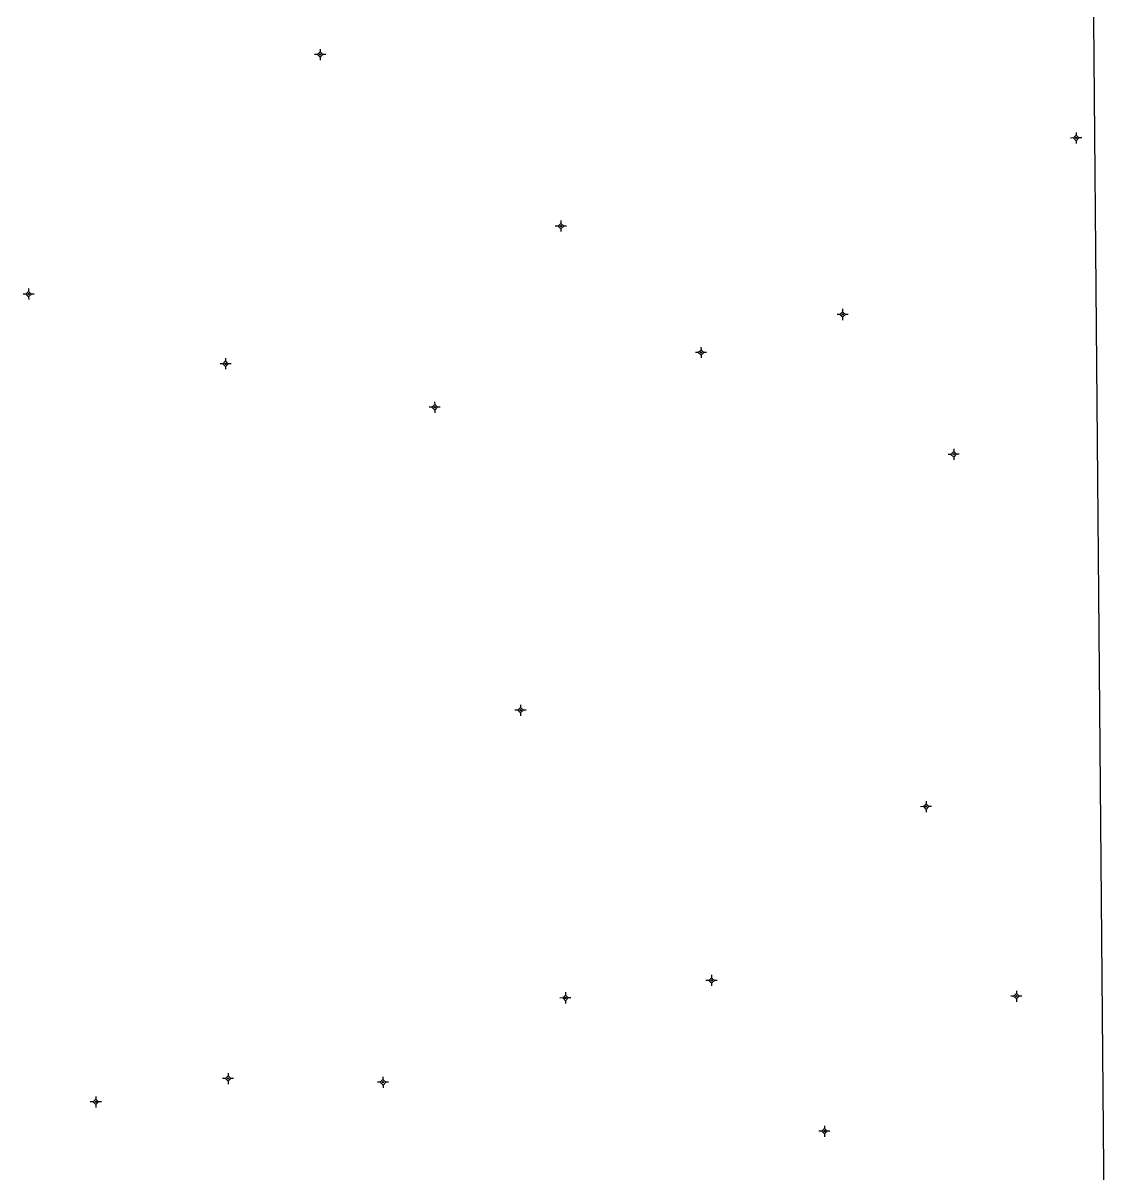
# Model space of a CAD drawing. Extents: x 549569 to 550073, y 1837982 to 1838486.
# Drawn here: x 549949.2 to 550073, y 1838231.6 to 1838361.2 of the extents above; entities that cross this region are included whole.
import ezdxf

# ---------------------------------------------------------------- set-up
doc = ezdxf.new("R2010")
doc.units = 0
doc.layers.add('Level 11', color=7, linetype='Continuous')
doc.layers.add('Level 63', color=7, linetype='Continuous')

msp = doc.modelspace()

# ---------------------------------------------------------------- linework, layer by layer
at = {"layer": 'Level 11'}
for p, q in [((549982.32, 1838357.65), (549982, 1838357.65)), ((549982.32, 1838357.65), (549982, 1838357.65)), ((549982.32, 1838357.65), (549982, 1838357.65)), ((549982.32, 1838357.65), (549982, 1838357.65)), ((549982.32, 1838357.65), (549982, 1838357.65)), ((549982.62, 1838357.96), (549982.32, 1838357.65)), ((549982.62, 1838357.96), (549982.32, 1838357.65)), ((549982.62, 1838357.96), (549982.32, 1838357.65)), ((549982.62, 1838357.96), (549982.32, 1838357.65)), ((549982.62, 1838357.96), (549982.32, 1838357.65)), ((549982.32, 1838357.65), (549982.63, 1838357.34)), ((549982.32, 1838357.65), (549982.63, 1838357.34)), ((549982.32, 1838357.65), (549982.63, 1838357.34)), ((549982.32, 1838357.65), (549982.63, 1838357.34)), ((549982.32, 1838357.65), (549982.63, 1838357.34)), ((549982.62, 1838358.27), (549982.62, 1838357.96)), ((549982.62, 1838358.27), (549982.62, 1838357.96)), ((549982.62, 1838358.27), (549982.62, 1838357.96)), ((549982.62, 1838358.27), (549982.62, 1838357.96)), ((549982.62, 1838358.27), (549982.62, 1838357.96)), ((549982.94, 1838357.65), (549982.62, 1838357.96)), ((549982.94, 1838357.65), (549982.62, 1838357.96)), ((549982.94, 1838357.65), (549982.62, 1838357.96)), ((549982.94, 1838357.65), (549982.62, 1838357.96)), ((549982.94, 1838357.65), (549982.62, 1838357.96)), ((549982.63, 1838357.34), (549982.94, 1838357.65)), ((549982.63, 1838357.34), (549982.94, 1838357.65)), ((549982.63, 1838357.34), (549982.94, 1838357.65)), ((549982.63, 1838357.34), (549982.94, 1838357.65)), ((549982.63, 1838357.34), (549982.94, 1838357.65)), ((549983.26, 1838357.66), (549982.94, 1838357.65)), ((549983.26, 1838357.66), (549982.94, 1838357.65)), ((549983.26, 1838357.66), (549982.94, 1838357.65)), ((549983.26, 1838357.66), (549982.94, 1838357.65)), ((549983.26, 1838357.66), (549982.94, 1838357.65)), ((549982.63, 1838357.34), (549982.63, 1838357.03)), ((549982.63, 1838357.34), (549982.63, 1838357.03)), ((549982.63, 1838357.34), (549982.63, 1838357.03)), ((549982.63, 1838357.34), (549982.63, 1838357.03)), ((549982.63, 1838357.34), (549982.63, 1838357.03)), ((550067.72, 1838348.57), (550067.42, 1838348.26)), ((550067.72, 1838348.57), (550067.42, 1838348.26)), ((550067.72, 1838348.57), (550067.42, 1838348.26)), ((550067.72, 1838348.57), (550067.42, 1838348.26)), ((550067.72, 1838348.57), (550067.42, 1838348.26)), ((550067.72, 1838348.88), (550067.72, 1838348.57)), ((550067.72, 1838348.88), (550067.72, 1838348.57)), ((550067.72, 1838348.88), (550067.72, 1838348.57)), ((550067.72, 1838348.88), (550067.72, 1838348.57)), ((550067.72, 1838348.88), (550067.72, 1838348.57)), ((550068.04, 1838348.26), (550067.72, 1838348.57)), ((550068.04, 1838348.26), (550067.72, 1838348.57)), ((550068.04, 1838348.26), (550067.72, 1838348.57)), ((550068.04, 1838348.26), (550067.72, 1838348.57)), ((550068.04, 1838348.26), (550067.72, 1838348.57)), ((550067.42, 1838348.26), (550067.1, 1838348.25)), ((550067.42, 1838348.26), (550067.1, 1838348.25)), ((550067.42, 1838348.26), (550067.1, 1838348.25)), ((550067.42, 1838348.26), (550067.1, 1838348.25)), ((550067.42, 1838348.26), (550067.1, 1838348.25)), ((550067.42, 1838348.26), (550067.73, 1838347.95)), ((550067.42, 1838348.26), (550067.73, 1838347.95)), ((550067.42, 1838348.26), (550067.73, 1838347.95)), ((550067.42, 1838348.26), (550067.73, 1838347.95)), ((550067.42, 1838348.26), (550067.73, 1838347.95)), ((550067.73, 1838347.95), (550068.04, 1838348.26)), ((550067.73, 1838347.95), (550068.04, 1838348.26)), ((550067.73, 1838347.95), (550068.04, 1838348.26)), ((550067.73, 1838347.95), (550068.04, 1838348.26)), ((550067.73, 1838347.95), (550068.04, 1838348.26)), ((550067.73, 1838347.95), (550067.73, 1838347.64)), ((550067.73, 1838347.95), (550067.73, 1838347.64)), ((550067.73, 1838347.95), (550067.73, 1838347.64)), ((550067.73, 1838347.95), (550067.73, 1838347.64)), ((550067.73, 1838347.95), (550067.73, 1838347.64)), ((550068.36, 1838348.26), (550068.04, 1838348.26)), ((550068.36, 1838348.26), (550068.04, 1838348.26)), ((550068.36, 1838348.26), (550068.04, 1838348.26)), ((550068.36, 1838348.26), (550068.04, 1838348.26)), ((550068.36, 1838348.26), (550068.04, 1838348.26)), ((550009.42, 1838338.33), (550009.1, 1838338.33)), ((550009.42, 1838338.33), (550009.1, 1838338.33)), ((550009.42, 1838338.33), (550009.1, 1838338.33)), ((550009.42, 1838338.33), (550009.1, 1838338.33)), ((550009.42, 1838338.33), (550009.1, 1838338.33)), ((550009.73, 1838338.64), (550009.42, 1838338.33)), ((550009.73, 1838338.64), (550009.42, 1838338.33)), ((550009.73, 1838338.64), (550009.42, 1838338.33)), ((550009.73, 1838338.64), (550009.42, 1838338.33)), ((550009.73, 1838338.64), (550009.42, 1838338.33)), ((550009.42, 1838338.33), (550009.73, 1838338.02)), ((550009.42, 1838338.33), (550009.73, 1838338.02)), ((550009.42, 1838338.33), (550009.73, 1838338.02)), ((550009.42, 1838338.33), (550009.73, 1838338.02)), ((550009.42, 1838338.33), (550009.73, 1838338.02)), ((550009.72, 1838338.95), (550009.73, 1838338.64)), ((550009.72, 1838338.95), (550009.73, 1838338.64)), ((550009.72, 1838338.95), (550009.73, 1838338.64)), ((550009.72, 1838338.95), (550009.73, 1838338.64)), ((550009.72, 1838338.95), (550009.73, 1838338.64)), ((550010.04, 1838338.34), (550009.73, 1838338.64)), ((550010.04, 1838338.34), (550009.73, 1838338.64)), ((550010.04, 1838338.34), (550009.73, 1838338.64)), ((550010.04, 1838338.34), (550009.73, 1838338.64)), ((550010.04, 1838338.34), (550009.73, 1838338.64)), ((550009.73, 1838338.02), (550010.04, 1838338.34)), ((550009.73, 1838338.02), (550010.04, 1838338.34)), ((550009.73, 1838338.02), (550010.04, 1838338.34)), ((550009.73, 1838338.02), (550010.04, 1838338.34)), ((550009.73, 1838338.02), (550010.04, 1838338.34)), ((550010.36, 1838338.34), (550010.04, 1838338.34)), ((550010.36, 1838338.34), (550010.04, 1838338.34)), ((550010.36, 1838338.34), (550010.04, 1838338.34)), ((550010.36, 1838338.34), (550010.04, 1838338.34)), ((550010.36, 1838338.34), (550010.04, 1838338.34)), ((550009.73, 1838338.02), (550009.73, 1838337.71)), ((550009.73, 1838338.02), (550009.73, 1838337.71)), ((550009.73, 1838338.02), (550009.73, 1838337.71)), ((550009.73, 1838338.02), (550009.73, 1838337.71)), ((550009.73, 1838338.02), (550009.73, 1838337.71)), ((549949.5, 1838330.67), (549949.18, 1838330.67)), ((549949.5, 1838330.67), (549949.18, 1838330.67)), ((549949.5, 1838330.67), (549949.18, 1838330.67)), ((549949.5, 1838330.67), (549949.18, 1838330.67)), ((549949.5, 1838330.67), (549949.18, 1838330.67)), ((549949.81, 1838330.98), (549949.5, 1838330.67)), ((549949.81, 1838330.98), (549949.5, 1838330.67)), ((549949.81, 1838330.98), (549949.5, 1838330.67)), ((549949.81, 1838330.98), (549949.5, 1838330.67)), ((549949.81, 1838330.98), (549949.5, 1838330.67)), ((549949.5, 1838330.67), (549949.81, 1838330.36)), ((549949.5, 1838330.67), (549949.81, 1838330.36)), ((549949.5, 1838330.67), (549949.81, 1838330.36)), ((549949.5, 1838330.67), (549949.81, 1838330.36)), ((549949.5, 1838330.67), (549949.81, 1838330.36)), ((549949.8, 1838331.29), (549949.81, 1838330.98)), ((549949.8, 1838331.29), (549949.81, 1838330.98)), ((549949.8, 1838331.29), (549949.81, 1838330.98)), ((549949.8, 1838331.29), (549949.81, 1838330.98)), ((549949.8, 1838331.29), (549949.81, 1838330.98)), ((549950.12, 1838330.67), (549949.81, 1838330.98)), ((549950.12, 1838330.67), (549949.81, 1838330.98)), ((549950.12, 1838330.67), (549949.81, 1838330.98)), ((549950.12, 1838330.67), (549949.81, 1838330.98)), ((549950.12, 1838330.67), (549949.81, 1838330.98)), ((549949.81, 1838330.36), (549950.12, 1838330.67)), ((549949.81, 1838330.36), (549950.12, 1838330.67)), ((549949.81, 1838330.36), (549950.12, 1838330.67)), ((549949.81, 1838330.36), (549950.12, 1838330.67)), ((549949.81, 1838330.36), (549950.12, 1838330.67)), ((549950.44, 1838330.68), (549950.12, 1838330.67)), ((549950.44, 1838330.68), (549950.12, 1838330.67)), ((549950.44, 1838330.68), (549950.12, 1838330.67)), ((549950.44, 1838330.68), (549950.12, 1838330.67)), ((549950.44, 1838330.68), (549950.12, 1838330.67)), ((549949.81, 1838330.36), (549949.82, 1838330.05)), ((549949.81, 1838330.36), (549949.82, 1838330.05)), ((549949.81, 1838330.36), (549949.82, 1838330.05)), ((549949.81, 1838330.36), (549949.82, 1838330.05)), ((549949.81, 1838330.36), (549949.82, 1838330.05)), ((550041.13, 1838328.38), (550040.82, 1838328.38)), ((550041.13, 1838328.38), (550040.82, 1838328.38)), ((550041.13, 1838328.38), (550040.82, 1838328.38)), ((550041.13, 1838328.38), (550040.82, 1838328.38)), ((550041.13, 1838328.38), (550040.82, 1838328.38)), ((550041.43, 1838328.69), (550041.13, 1838328.38)), ((550041.43, 1838328.69), (550041.13, 1838328.38)), ((550041.43, 1838328.69), (550041.13, 1838328.38)), ((550041.43, 1838328.69), (550041.13, 1838328.38)), ((550041.43, 1838328.69), (550041.13, 1838328.38)), ((550041.13, 1838328.38), (550041.44, 1838328.07)), ((550041.13, 1838328.38), (550041.44, 1838328.07)), ((550041.13, 1838328.38), (550041.44, 1838328.07)), ((550041.13, 1838328.38), (550041.44, 1838328.07)), ((550041.13, 1838328.38), (550041.44, 1838328.07)), ((550041.43, 1838329.01), (550041.43, 1838328.69)), ((550041.43, 1838329.01), (550041.43, 1838328.69)), ((550041.43, 1838329.01), (550041.43, 1838328.69)), ((550041.43, 1838329.01), (550041.43, 1838328.69)), ((550041.43, 1838329.01), (550041.43, 1838328.69)), ((550041.75, 1838328.39), (550041.43, 1838328.69)), ((550041.75, 1838328.39), (550041.43, 1838328.69)), ((550041.75, 1838328.39), (550041.43, 1838328.69)), ((550041.75, 1838328.39), (550041.43, 1838328.69)), ((550041.75, 1838328.39), (550041.43, 1838328.69)), ((550041.44, 1838328.07), (550041.75, 1838328.39)), ((550041.44, 1838328.07), (550041.75, 1838328.39)), ((550041.44, 1838328.07), (550041.75, 1838328.39)), ((550041.44, 1838328.07), (550041.75, 1838328.39)), ((550041.44, 1838328.07), (550041.75, 1838328.39)), ((550041.44, 1838328.07), (550041.44, 1838327.75)), ((550041.44, 1838328.07), (550041.44, 1838327.75)), ((550041.44, 1838328.07), (550041.44, 1838327.75)), ((550041.44, 1838328.07), (550041.44, 1838327.75)), ((550041.44, 1838328.07), (550041.44, 1838327.75)), ((550042.06, 1838328.39), (550041.75, 1838328.39)), ((550042.06, 1838328.39), (550041.75, 1838328.39)), ((550042.06, 1838328.39), (550041.75, 1838328.39)), ((550042.06, 1838328.39), (550041.75, 1838328.39)), ((550042.06, 1838328.39), (550041.75, 1838328.39)), ((550025.19, 1838324.09), (550024.88, 1838324.09)), ((550025.19, 1838324.09), (550024.88, 1838324.09)), ((550025.19, 1838324.09), (550024.88, 1838324.09)), ((550025.19, 1838324.09), (550024.88, 1838324.09)), ((550025.19, 1838324.09), (550024.88, 1838324.09)), ((550025.5, 1838324.4), (550025.19, 1838324.09)), ((550025.5, 1838324.4), (550025.19, 1838324.09)), ((550025.5, 1838324.4), (550025.19, 1838324.09)), ((550025.5, 1838324.4), (550025.19, 1838324.09)), ((550025.5, 1838324.4), (550025.19, 1838324.09)), ((550025.19, 1838324.09), (550025.5, 1838323.78)), ((550025.19, 1838324.09), (550025.5, 1838323.78)), ((550025.19, 1838324.09), (550025.5, 1838323.78)), ((550025.19, 1838324.09), (550025.5, 1838323.78)), ((550025.19, 1838324.09), (550025.5, 1838323.78)), ((550025.49, 1838324.71), (550025.5, 1838324.4)), ((550025.49, 1838324.71), (550025.5, 1838324.4)), ((550025.49, 1838324.71), (550025.5, 1838324.4)), ((550025.49, 1838324.71), (550025.5, 1838324.4)), ((550025.49, 1838324.71), (550025.5, 1838324.4)), ((550025.81, 1838324.1), (550025.5, 1838324.4)), ((550025.81, 1838324.1), (550025.5, 1838324.4)), ((550025.81, 1838324.1), (550025.5, 1838324.4)), ((550025.81, 1838324.1), (550025.5, 1838324.4)), ((550025.81, 1838324.1), (550025.5, 1838324.4)), ((550025.5, 1838323.78), (550025.81, 1838324.1)), ((550025.5, 1838323.78), (550025.81, 1838324.1)), ((550025.5, 1838323.78), (550025.81, 1838324.1)), ((550025.5, 1838323.78), (550025.81, 1838324.1)), ((550025.5, 1838323.78), (550025.81, 1838324.1)), ((550026.12, 1838324.1), (550025.81, 1838324.1)), ((550026.12, 1838324.1), (550025.81, 1838324.1)), ((550026.12, 1838324.1), (550025.81, 1838324.1)), ((550026.12, 1838324.1), (550025.81, 1838324.1)), ((550026.12, 1838324.1), (550025.81, 1838324.1)), ((549971.67, 1838322.82), (549971.36, 1838322.82)), ((549971.67, 1838322.82), (549971.36, 1838322.82)), ((549971.67, 1838322.82), (549971.36, 1838322.82)), ((549971.67, 1838322.82), (549971.36, 1838322.82)), ((549971.67, 1838322.82), (549971.36, 1838322.82)), ((549971.98, 1838323.14), (549971.67, 1838322.82)), ((549971.98, 1838323.14), (549971.67, 1838322.82)), ((549971.98, 1838323.14), (549971.67, 1838322.82)), ((549971.98, 1838323.14), (549971.67, 1838322.82)), ((549971.98, 1838323.14), (549971.67, 1838322.82)), ((549971.67, 1838322.82), (549971.99, 1838322.52)), ((549971.67, 1838322.82), (549971.99, 1838322.52)), ((549971.67, 1838322.82), (549971.99, 1838322.52)), ((549971.67, 1838322.82), (549971.99, 1838322.52)), ((549971.67, 1838322.82), (549971.99, 1838322.52)), ((549971.98, 1838323.45), (549971.98, 1838323.14)), ((549971.98, 1838323.45), (549971.98, 1838323.14)), ((549971.98, 1838323.45), (549971.98, 1838323.14)), ((549971.98, 1838323.45), (549971.98, 1838323.14)), ((549971.98, 1838323.45), (549971.98, 1838323.14)), ((549972.29, 1838322.83), (549971.98, 1838323.14)), ((549972.29, 1838322.83), (549971.98, 1838323.14)), ((549972.29, 1838322.83), (549971.98, 1838323.14)), ((549972.29, 1838322.83), (549971.98, 1838323.14)), ((549972.29, 1838322.83), (549971.98, 1838323.14)), ((549971.99, 1838322.52), (549972.29, 1838322.83)), ((549971.99, 1838322.52), (549972.29, 1838322.83)), ((549971.99, 1838322.52), (549972.29, 1838322.83)), ((549971.99, 1838322.52), (549972.29, 1838322.83)), ((549971.99, 1838322.52), (549972.29, 1838322.83)), ((549972.6, 1838322.83), (549972.29, 1838322.83)), ((549972.6, 1838322.83), (549972.29, 1838322.83)), ((549972.6, 1838322.83), (549972.29, 1838322.83)), ((549972.6, 1838322.83), (549972.29, 1838322.83)), ((549972.6, 1838322.83), (549972.29, 1838322.83)), ((550025.5, 1838323.78), (550025.5, 1838323.48)), ((550025.5, 1838323.78), (550025.5, 1838323.48)), ((550025.5, 1838323.78), (550025.5, 1838323.48)), ((550025.5, 1838323.78), (550025.5, 1838323.48)), ((550025.5, 1838323.78), (550025.5, 1838323.48)), ((549971.99, 1838322.52), (549971.99, 1838322.21)), ((549971.99, 1838322.52), (549971.99, 1838322.21)), ((549971.99, 1838322.52), (549971.99, 1838322.21)), ((549971.99, 1838322.52), (549971.99, 1838322.21)), ((549971.99, 1838322.52), (549971.99, 1838322.21)), ((549995.21, 1838317.92), (549994.9, 1838317.92)), ((549995.21, 1838317.92), (549994.9, 1838317.92)), ((549995.21, 1838317.92), (549994.9, 1838317.92)), ((549995.21, 1838317.92), (549994.9, 1838317.92)), ((549995.21, 1838317.92), (549994.9, 1838317.92)), ((549995.52, 1838318.23), (549995.21, 1838317.92)), ((549995.52, 1838318.23), (549995.21, 1838317.92)), ((549995.52, 1838318.23), (549995.21, 1838317.92)), ((549995.52, 1838318.23), (549995.21, 1838317.92)), ((549995.52, 1838318.23), (549995.21, 1838317.92)), ((549995.21, 1838317.92), (549995.52, 1838317.61)), ((549995.21, 1838317.92), (549995.52, 1838317.61)), ((549995.21, 1838317.92), (549995.52, 1838317.61)), ((549995.21, 1838317.92), (549995.52, 1838317.61)), ((549995.21, 1838317.92), (549995.52, 1838317.61)), ((549995.51, 1838318.55), (549995.52, 1838318.23)), ((549995.51, 1838318.55), (549995.52, 1838318.23)), ((549995.51, 1838318.55), (549995.52, 1838318.23)), ((549995.51, 1838318.55), (549995.52, 1838318.23)), ((549995.51, 1838318.55), (549995.52, 1838318.23)), ((549995.83, 1838317.93), (549995.52, 1838318.23)), ((549995.83, 1838317.93), (549995.52, 1838318.23)), ((549995.83, 1838317.93), (549995.52, 1838318.23)), ((549995.83, 1838317.93), (549995.52, 1838318.23)), ((549995.83, 1838317.93), (549995.52, 1838318.23)), ((549995.52, 1838317.61), (549995.83, 1838317.93)), ((549995.52, 1838317.61), (549995.83, 1838317.93)), ((549995.52, 1838317.61), (549995.83, 1838317.93)), ((549995.52, 1838317.61), (549995.83, 1838317.93)), ((549995.52, 1838317.61), (549995.83, 1838317.93)), ((549995.52, 1838317.61), (549995.53, 1838317.29)), ((549995.52, 1838317.61), (549995.53, 1838317.29)), ((549995.52, 1838317.61), (549995.53, 1838317.29)), ((549995.52, 1838317.61), (549995.53, 1838317.29)), ((549995.52, 1838317.61), (549995.53, 1838317.29)), ((549996.14, 1838317.93), (549995.83, 1838317.93)), ((549996.14, 1838317.93), (549995.83, 1838317.93)), ((549996.14, 1838317.93), (549995.83, 1838317.93)), ((549996.14, 1838317.93), (549995.83, 1838317.93)), ((549996.14, 1838317.93), (549995.83, 1838317.93)), ((550053.64, 1838312.62), (550053.33, 1838312.62)), ((550053.64, 1838312.62), (550053.33, 1838312.62)), ((550053.64, 1838312.62), (550053.33, 1838312.62)), ((550053.64, 1838312.62), (550053.33, 1838312.62)), ((550053.64, 1838312.62), (550053.33, 1838312.62)), ((550053.95, 1838312.94), (550053.64, 1838312.62)), ((550053.95, 1838312.94), (550053.64, 1838312.62)), ((550053.95, 1838312.94), (550053.64, 1838312.62)), ((550053.95, 1838312.94), (550053.64, 1838312.62)), ((550053.95, 1838312.94), (550053.64, 1838312.62)), ((550053.64, 1838312.62), (550053.95, 1838312.32)), ((550053.64, 1838312.62), (550053.95, 1838312.32)), ((550053.64, 1838312.62), (550053.95, 1838312.32)), ((550053.64, 1838312.62), (550053.95, 1838312.32)), ((550053.64, 1838312.62), (550053.95, 1838312.32)), ((550053.95, 1838313.25), (550053.95, 1838312.94)), ((550053.95, 1838313.25), (550053.95, 1838312.94)), ((550053.95, 1838313.25), (550053.95, 1838312.94)), ((550053.95, 1838313.25), (550053.95, 1838312.94)), ((550053.95, 1838313.25), (550053.95, 1838312.94)), ((550054.26, 1838312.63), (550053.95, 1838312.94)), ((550054.26, 1838312.63), (550053.95, 1838312.94)), ((550054.26, 1838312.63), (550053.95, 1838312.94)), ((550054.26, 1838312.63), (550053.95, 1838312.94)), ((550054.26, 1838312.63), (550053.95, 1838312.94)), ((550053.95, 1838312.32), (550054.26, 1838312.63)), ((550053.95, 1838312.32), (550054.26, 1838312.63)), ((550053.95, 1838312.32), (550054.26, 1838312.63)), ((550053.95, 1838312.32), (550054.26, 1838312.63)), ((550053.95, 1838312.32), (550054.26, 1838312.63)), ((550053.95, 1838312.32), (550053.96, 1838312.01)), ((550053.95, 1838312.32), (550053.96, 1838312.01)), ((550053.95, 1838312.32), (550053.96, 1838312.01)), ((550053.95, 1838312.32), (550053.96, 1838312.01)), ((550053.95, 1838312.32), (550053.96, 1838312.01)), ((550054.57, 1838312.63), (550054.26, 1838312.63)), ((550054.57, 1838312.63), (550054.26, 1838312.63)), ((550054.57, 1838312.63), (550054.26, 1838312.63)), ((550054.57, 1838312.63), (550054.26, 1838312.63)), ((550054.57, 1838312.63), (550054.26, 1838312.63)), ((550004.88, 1838283.8), (550004.56, 1838283.8)), ((550004.88, 1838283.8), (550004.56, 1838283.8)), ((550004.88, 1838283.8), (550004.56, 1838283.8)), ((550004.88, 1838283.8), (550004.56, 1838283.8)), ((550004.88, 1838283.8), (550004.56, 1838283.8)), ((550005.18, 1838284.12), (550004.88, 1838283.8)), ((550005.18, 1838284.12), (550004.88, 1838283.8)), ((550005.18, 1838284.12), (550004.88, 1838283.8)), ((550005.18, 1838284.12), (550004.88, 1838283.8)), ((550005.18, 1838284.12), (550004.88, 1838283.8)), ((550004.88, 1838283.8), (550005.19, 1838283.5)), ((550004.88, 1838283.8), (550005.19, 1838283.5)), ((550004.88, 1838283.8), (550005.19, 1838283.5)), ((550004.88, 1838283.8), (550005.19, 1838283.5)), ((550004.88, 1838283.8), (550005.19, 1838283.5)), ((550005.18, 1838284.43), (550005.18, 1838284.12)), ((550005.18, 1838284.43), (550005.18, 1838284.12)), ((550005.18, 1838284.43), (550005.18, 1838284.12)), ((550005.18, 1838284.43), (550005.18, 1838284.12)), ((550005.18, 1838284.43), (550005.18, 1838284.12)), ((550005.5, 1838283.81), (550005.18, 1838284.12)), ((550005.5, 1838283.81), (550005.18, 1838284.12)), ((550005.5, 1838283.81), (550005.18, 1838284.12)), ((550005.5, 1838283.81), (550005.18, 1838284.12)), ((550005.5, 1838283.81), (550005.18, 1838284.12)), ((550005.19, 1838283.5), (550005.5, 1838283.81)), ((550005.19, 1838283.5), (550005.5, 1838283.81)), ((550005.19, 1838283.5), (550005.5, 1838283.81)), ((550005.19, 1838283.5), (550005.5, 1838283.81)), ((550005.19, 1838283.5), (550005.5, 1838283.81)), ((550005.82, 1838283.81), (550005.5, 1838283.81)), ((550005.82, 1838283.81), (550005.5, 1838283.81)), ((550005.82, 1838283.81), (550005.5, 1838283.81)), ((550005.82, 1838283.81), (550005.5, 1838283.81)), ((550005.82, 1838283.81), (550005.5, 1838283.81)), ((550005.19, 1838283.5), (550005.19, 1838283.19)), ((550005.19, 1838283.5), (550005.19, 1838283.19)), ((550005.19, 1838283.5), (550005.19, 1838283.19)), ((550005.19, 1838283.5), (550005.19, 1838283.19)), ((550005.19, 1838283.5), (550005.19, 1838283.19)), ((550050.83, 1838273.57), (550050.84, 1838273.26)), ((550050.83, 1838273.57), (550050.84, 1838273.26)), ((550050.83, 1838273.57), (550050.84, 1838273.26)), ((550050.83, 1838273.57), (550050.84, 1838273.26)), ((550050.83, 1838273.57), (550050.84, 1838273.26)), ((550050.53, 1838272.95), (550050.22, 1838272.94)), ((550050.53, 1838272.95), (550050.22, 1838272.94)), ((550050.53, 1838272.95), (550050.22, 1838272.94)), ((550050.53, 1838272.95), (550050.22, 1838272.94)), ((550050.53, 1838272.95), (550050.22, 1838272.94)), ((550050.84, 1838273.26), (550050.53, 1838272.95)), ((550050.84, 1838273.26), (550050.53, 1838272.95)), ((550050.84, 1838273.26), (550050.53, 1838272.95)), ((550050.84, 1838273.26), (550050.53, 1838272.95)), ((550050.84, 1838273.26), (550050.53, 1838272.95)), ((550050.53, 1838272.95), (550050.84, 1838272.64)), ((550050.53, 1838272.95), (550050.84, 1838272.64)), ((550050.53, 1838272.95), (550050.84, 1838272.64)), ((550050.53, 1838272.95), (550050.84, 1838272.64)), ((550050.53, 1838272.95), (550050.84, 1838272.64)), ((550051.15, 1838272.95), (550050.84, 1838273.26)), ((550051.15, 1838272.95), (550050.84, 1838273.26)), ((550051.15, 1838272.95), (550050.84, 1838273.26)), ((550051.15, 1838272.95), (550050.84, 1838273.26)), ((550051.15, 1838272.95), (550050.84, 1838273.26)), ((550050.84, 1838272.64), (550051.15, 1838272.95)), ((550050.84, 1838272.64), (550051.15, 1838272.95)), ((550050.84, 1838272.64), (550051.15, 1838272.95)), ((550050.84, 1838272.64), (550051.15, 1838272.95)), ((550050.84, 1838272.64), (550051.15, 1838272.95)), ((550050.84, 1838272.64), (550050.84, 1838272.33)), ((550050.84, 1838272.64), (550050.84, 1838272.33)), ((550050.84, 1838272.64), (550050.84, 1838272.33)), ((550050.84, 1838272.64), (550050.84, 1838272.33)), ((550050.84, 1838272.64), (550050.84, 1838272.33)), ((550051.46, 1838272.95), (550051.15, 1838272.95)), ((550051.46, 1838272.95), (550051.15, 1838272.95)), ((550051.46, 1838272.95), (550051.15, 1838272.95)), ((550051.46, 1838272.95), (550051.15, 1838272.95)), ((550051.46, 1838272.95), (550051.15, 1838272.95)), ((550026.68, 1838254), (550026.68, 1838253.69)), ((550026.68, 1838254), (550026.68, 1838253.69)), ((550026.68, 1838254), (550026.68, 1838253.69)), ((550026.68, 1838254), (550026.68, 1838253.69)), ((550026.68, 1838254), (550026.68, 1838253.69)), ((550026.38, 1838253.38), (550026.06, 1838253.38)), ((550026.38, 1838253.38), (550026.06, 1838253.38)), ((550026.38, 1838253.38), (550026.06, 1838253.38)), ((550026.38, 1838253.38), (550026.06, 1838253.38)), ((550026.38, 1838253.38), (550026.06, 1838253.38)), ((550026.68, 1838253.69), (550026.38, 1838253.38)), ((550026.68, 1838253.69), (550026.38, 1838253.38)), ((550026.68, 1838253.69), (550026.38, 1838253.38)), ((550026.68, 1838253.69), (550026.38, 1838253.38)), ((550026.68, 1838253.69), (550026.38, 1838253.38)), ((550026.38, 1838253.38), (550026.69, 1838253.07)), ((550026.38, 1838253.38), (550026.69, 1838253.07)), ((550026.38, 1838253.38), (550026.69, 1838253.07)), ((550026.38, 1838253.38), (550026.69, 1838253.07)), ((550026.38, 1838253.38), (550026.69, 1838253.07)), ((550027, 1838253.39), (550026.68, 1838253.69)), ((550027, 1838253.39), (550026.68, 1838253.69)), ((550027, 1838253.39), (550026.68, 1838253.69)), ((550027, 1838253.39), (550026.68, 1838253.69)), ((550027, 1838253.39), (550026.68, 1838253.69)), ((550026.69, 1838253.07), (550027, 1838253.39)), ((550026.69, 1838253.07), (550027, 1838253.39)), ((550026.69, 1838253.07), (550027, 1838253.39)), ((550026.69, 1838253.07), (550027, 1838253.39)), ((550026.69, 1838253.07), (550027, 1838253.39)), ((550026.69, 1838253.07), (550026.69, 1838252.76)), ((550026.69, 1838253.07), (550026.69, 1838252.76)), ((550026.69, 1838253.07), (550026.69, 1838252.76)), ((550026.69, 1838253.07), (550026.69, 1838252.76)), ((550026.69, 1838253.07), (550026.69, 1838252.76)), ((550027.32, 1838253.39), (550027, 1838253.39)), ((550027.32, 1838253.39), (550027, 1838253.39)), ((550027.32, 1838253.39), (550027, 1838253.39)), ((550027.32, 1838253.39), (550027, 1838253.39)), ((550027.32, 1838253.39), (550027, 1838253.39)), ((550009.93, 1838251.41), (550009.62, 1838251.4)), ((550009.93, 1838251.41), (550009.62, 1838251.4)), ((550009.93, 1838251.41), (550009.62, 1838251.4)), ((550009.93, 1838251.41), (550009.62, 1838251.4)), ((550009.93, 1838251.41), (550009.62, 1838251.4)), ((550010.23, 1838251.72), (550009.93, 1838251.41)), ((550010.23, 1838251.72), (550009.93, 1838251.41)), ((550010.23, 1838251.72), (550009.93, 1838251.41)), ((550010.23, 1838251.72), (550009.93, 1838251.41)), ((550010.23, 1838251.72), (550009.93, 1838251.41)), ((550009.93, 1838251.41), (550010.24, 1838251.1)), ((550009.93, 1838251.41), (550010.24, 1838251.1)), ((550009.93, 1838251.41), (550010.24, 1838251.1)), ((550009.93, 1838251.41), (550010.24, 1838251.1)), ((550009.93, 1838251.41), (550010.24, 1838251.1)), ((550010.23, 1838252.04), (550010.23, 1838251.72)), ((550010.23, 1838252.04), (550010.23, 1838251.72)), ((550010.23, 1838252.04), (550010.23, 1838251.72)), ((550010.23, 1838252.04), (550010.23, 1838251.72)), ((550010.23, 1838252.04), (550010.23, 1838251.72)), ((550010.55, 1838251.41), (550010.23, 1838251.72)), ((550010.55, 1838251.41), (550010.23, 1838251.72)), ((550010.55, 1838251.41), (550010.23, 1838251.72)), ((550010.55, 1838251.41), (550010.23, 1838251.72)), ((550010.55, 1838251.41), (550010.23, 1838251.72)), ((550010.24, 1838251.1), (550010.55, 1838251.41)), ((550010.24, 1838251.1), (550010.55, 1838251.41)), ((550010.24, 1838251.1), (550010.55, 1838251.41)), ((550010.24, 1838251.1), (550010.55, 1838251.41)), ((550010.24, 1838251.1), (550010.55, 1838251.41)), ((550010.86, 1838251.41), (550010.55, 1838251.41)), ((550010.86, 1838251.41), (550010.55, 1838251.41)), ((550010.86, 1838251.41), (550010.55, 1838251.41)), ((550010.86, 1838251.41), (550010.55, 1838251.41)), ((550010.86, 1838251.41), (550010.55, 1838251.41)), ((550060.69, 1838251.6), (550060.38, 1838251.6)), ((550060.69, 1838251.6), (550060.38, 1838251.6)), ((550060.69, 1838251.6), (550060.38, 1838251.6)), ((550060.69, 1838251.6), (550060.38, 1838251.6)), ((550060.69, 1838251.6), (550060.38, 1838251.6)), ((550061, 1838251.91), (550060.69, 1838251.6)), ((550061, 1838251.91), (550060.69, 1838251.6)), ((550061, 1838251.91), (550060.69, 1838251.6)), ((550061, 1838251.91), (550060.69, 1838251.6)), ((550061, 1838251.91), (550060.69, 1838251.6)), ((550060.69, 1838251.6), (550061.01, 1838251.29)), ((550060.69, 1838251.6), (550061.01, 1838251.29)), ((550060.69, 1838251.6), (550061.01, 1838251.29)), ((550060.69, 1838251.6), (550061.01, 1838251.29)), ((550060.69, 1838251.6), (550061.01, 1838251.29)), ((550061, 1838252.22), (550061, 1838251.91)), ((550061, 1838252.22), (550061, 1838251.91)), ((550061, 1838252.22), (550061, 1838251.91)), ((550061, 1838252.22), (550061, 1838251.91)), ((550061, 1838252.22), (550061, 1838251.91)), ((550061.31, 1838251.61), (550061, 1838251.91)), ((550061.31, 1838251.61), (550061, 1838251.91)), ((550061.31, 1838251.61), (550061, 1838251.91)), ((550061.31, 1838251.61), (550061, 1838251.91)), ((550061.31, 1838251.61), (550061, 1838251.91)), ((550061.01, 1838251.29), (550061.31, 1838251.61)), ((550061.01, 1838251.29), (550061.31, 1838251.61)), ((550061.01, 1838251.29), (550061.31, 1838251.61)), ((550061.01, 1838251.29), (550061.31, 1838251.61)), ((550061.01, 1838251.29), (550061.31, 1838251.61)), ((550061.62, 1838251.61), (550061.31, 1838251.61)), ((550061.62, 1838251.61), (550061.31, 1838251.61)), ((550061.62, 1838251.61), (550061.31, 1838251.61)), ((550061.62, 1838251.61), (550061.31, 1838251.61)), ((550061.62, 1838251.61), (550061.31, 1838251.61)), ((550010.24, 1838251.1), (550010.24, 1838250.78)), ((550010.24, 1838251.1), (550010.24, 1838250.78)), ((550010.24, 1838251.1), (550010.24, 1838250.78)), ((550010.24, 1838251.1), (550010.24, 1838250.78)), ((550010.24, 1838251.1), (550010.24, 1838250.78)), ((550061.01, 1838251.29), (550061.01, 1838250.98)), ((550061.01, 1838251.29), (550061.01, 1838250.98)), ((550061.01, 1838251.29), (550061.01, 1838250.98)), ((550061.01, 1838251.29), (550061.01, 1838250.98)), ((550061.01, 1838251.29), (550061.01, 1838250.98)), ((549971.96, 1838242.33), (549971.65, 1838242.32)), ((549971.96, 1838242.33), (549971.65, 1838242.32)), ((549971.96, 1838242.33), (549971.65, 1838242.32)), ((549971.96, 1838242.33), (549971.65, 1838242.32)), ((549971.96, 1838242.33), (549971.65, 1838242.32)), ((549972.26, 1838242.64), (549971.96, 1838242.33)), ((549972.26, 1838242.64), (549971.96, 1838242.33)), ((549972.26, 1838242.64), (549971.96, 1838242.33)), ((549972.26, 1838242.64), (549971.96, 1838242.33)), ((549972.26, 1838242.64), (549971.96, 1838242.33)), ((549971.96, 1838242.33), (549972.27, 1838242.02)), ((549971.96, 1838242.33), (549972.27, 1838242.02)), ((549971.96, 1838242.33), (549972.27, 1838242.02)), ((549971.96, 1838242.33), (549972.27, 1838242.02)), ((549971.96, 1838242.33), (549972.27, 1838242.02)), ((549972.26, 1838242.95), (549972.26, 1838242.64)), ((549972.26, 1838242.95), (549972.26, 1838242.64)), ((549972.26, 1838242.95), (549972.26, 1838242.64)), ((549972.26, 1838242.95), (549972.26, 1838242.64)), ((549972.26, 1838242.95), (549972.26, 1838242.64)), ((549972.58, 1838242.33), (549972.26, 1838242.64)), ((549972.58, 1838242.33), (549972.26, 1838242.64)), ((549972.58, 1838242.33), (549972.26, 1838242.64)), ((549972.58, 1838242.33), (549972.26, 1838242.64)), ((549972.58, 1838242.33), (549972.26, 1838242.64)), ((549972.27, 1838242.02), (549972.58, 1838242.33)), ((549972.27, 1838242.02), (549972.58, 1838242.33)), ((549972.27, 1838242.02), (549972.58, 1838242.33)), ((549972.27, 1838242.02), (549972.58, 1838242.33)), ((549972.27, 1838242.02), (549972.58, 1838242.33)), ((549972.89, 1838242.34), (549972.58, 1838242.33)), ((549972.89, 1838242.34), (549972.58, 1838242.33)), ((549972.89, 1838242.34), (549972.58, 1838242.33)), ((549972.89, 1838242.34), (549972.58, 1838242.33)), ((549972.89, 1838242.34), (549972.58, 1838242.33)), ((549989.7, 1838242.54), (549989.7, 1838242.22)), ((549989.7, 1838242.54), (549989.7, 1838242.22)), ((549989.7, 1838242.54), (549989.7, 1838242.22)), ((549989.7, 1838242.54), (549989.7, 1838242.22)), ((549989.7, 1838242.54), (549989.7, 1838242.22)), ((549972.27, 1838242.02), (549972.27, 1838241.71)), ((549972.27, 1838242.02), (549972.27, 1838241.71)), ((549972.27, 1838242.02), (549972.27, 1838241.71)), ((549972.27, 1838242.02), (549972.27, 1838241.71)), ((549972.27, 1838242.02), (549972.27, 1838241.71)), ((549989.4, 1838241.91), (549989.09, 1838241.91)), ((549989.4, 1838241.91), (549989.09, 1838241.91)), ((549989.4, 1838241.91), (549989.09, 1838241.91)), ((549989.4, 1838241.91), (549989.09, 1838241.91)), ((549989.4, 1838241.91), (549989.09, 1838241.91)), ((549989.7, 1838242.22), (549989.4, 1838241.91)), ((549989.7, 1838242.22), (549989.4, 1838241.91)), ((549989.7, 1838242.22), (549989.4, 1838241.91)), ((549989.7, 1838242.22), (549989.4, 1838241.91)), ((549989.7, 1838242.22), (549989.4, 1838241.91)), ((549989.4, 1838241.91), (549989.71, 1838241.6)), ((549989.4, 1838241.91), (549989.71, 1838241.6)), ((549989.4, 1838241.91), (549989.71, 1838241.6)), ((549989.4, 1838241.91), (549989.71, 1838241.6)), ((549989.4, 1838241.91), (549989.71, 1838241.6)), ((549990.02, 1838241.92), (549989.7, 1838242.22)), ((549990.02, 1838241.92), (549989.7, 1838242.22)), ((549990.02, 1838241.92), (549989.7, 1838242.22)), ((549990.02, 1838241.92), (549989.7, 1838242.22)), ((549990.02, 1838241.92), (549989.7, 1838242.22)), ((549989.71, 1838241.6), (549990.02, 1838241.92)), ((549989.71, 1838241.6), (549990.02, 1838241.92)), ((549989.71, 1838241.6), (549990.02, 1838241.92)), ((549989.71, 1838241.6), (549990.02, 1838241.92)), ((549989.71, 1838241.6), (549990.02, 1838241.92)), ((549989.71, 1838241.6), (549989.71, 1838241.28)), ((549989.71, 1838241.6), (549989.71, 1838241.28)), ((549989.71, 1838241.6), (549989.71, 1838241.28)), ((549989.71, 1838241.6), (549989.71, 1838241.28)), ((549989.71, 1838241.6), (549989.71, 1838241.28)), ((549990.33, 1838241.92), (549990.02, 1838241.92)), ((549990.33, 1838241.92), (549990.02, 1838241.92)), ((549990.33, 1838241.92), (549990.02, 1838241.92)), ((549990.33, 1838241.92), (549990.02, 1838241.92)), ((549990.33, 1838241.92), (549990.02, 1838241.92)), ((549957.07, 1838239.7), (549956.75, 1838239.7)), ((549957.07, 1838239.7), (549956.75, 1838239.7)), ((549957.07, 1838239.7), (549956.75, 1838239.7)), ((549957.07, 1838239.7), (549956.75, 1838239.7)), ((549957.07, 1838239.7), (549956.75, 1838239.7)), ((549957.38, 1838240.01), (549957.07, 1838239.7)), ((549957.38, 1838240.01), (549957.07, 1838239.7)), ((549957.38, 1838240.01), (549957.07, 1838239.7)), ((549957.38, 1838240.01), (549957.07, 1838239.7)), ((549957.38, 1838240.01), (549957.07, 1838239.7)), ((549957.07, 1838239.7), (549957.39, 1838239.39)), ((549957.07, 1838239.7), (549957.39, 1838239.39)), ((549957.07, 1838239.7), (549957.39, 1838239.39)), ((549957.07, 1838239.7), (549957.39, 1838239.39)), ((549957.07, 1838239.7), (549957.39, 1838239.39)), ((549957.38, 1838240.32), (549957.38, 1838240.01)), ((549957.38, 1838240.32), (549957.38, 1838240.01)), ((549957.38, 1838240.32), (549957.38, 1838240.01)), ((549957.38, 1838240.32), (549957.38, 1838240.01)), ((549957.38, 1838240.32), (549957.38, 1838240.01)), ((549957.69, 1838239.7), (549957.38, 1838240.01)), ((549957.69, 1838239.7), (549957.38, 1838240.01)), ((549957.69, 1838239.7), (549957.38, 1838240.01)), ((549957.69, 1838239.7), (549957.38, 1838240.01)), ((549957.69, 1838239.7), (549957.38, 1838240.01)), ((549957.39, 1838239.39), (549957.69, 1838239.7)), ((549957.39, 1838239.39), (549957.69, 1838239.7)), ((549957.39, 1838239.39), (549957.69, 1838239.7)), ((549957.39, 1838239.39), (549957.69, 1838239.7)), ((549957.39, 1838239.39), (549957.69, 1838239.7)), ((549958.01, 1838239.71), (549957.69, 1838239.7)), ((549958.01, 1838239.71), (549957.69, 1838239.7)), ((549958.01, 1838239.71), (549957.69, 1838239.7)), ((549958.01, 1838239.71), (549957.69, 1838239.7)), ((549958.01, 1838239.71), (549957.69, 1838239.7)), ((549957.39, 1838239.39), (549957.39, 1838239.08)), ((549957.39, 1838239.39), (549957.39, 1838239.08)), ((549957.39, 1838239.39), (549957.39, 1838239.08)), ((549957.39, 1838239.39), (549957.39, 1838239.08)), ((549957.39, 1838239.39), (549957.39, 1838239.08)), ((550039.09, 1838236.4), (550038.78, 1838236.39)), ((550039.09, 1838236.4), (550038.78, 1838236.39)), ((550039.09, 1838236.4), (550038.78, 1838236.39)), ((550039.09, 1838236.4), (550038.78, 1838236.39)), ((550039.09, 1838236.4), (550038.78, 1838236.39)), ((550039.4, 1838236.71), (550039.09, 1838236.4)), ((550039.4, 1838236.71), (550039.09, 1838236.4)), ((550039.4, 1838236.71), (550039.09, 1838236.4)), ((550039.4, 1838236.71), (550039.09, 1838236.4)), ((550039.4, 1838236.71), (550039.09, 1838236.4)), ((550039.09, 1838236.4), (550039.4, 1838236.09)), ((550039.09, 1838236.4), (550039.4, 1838236.09)), ((550039.09, 1838236.4), (550039.4, 1838236.09)), ((550039.09, 1838236.4), (550039.4, 1838236.09)), ((550039.09, 1838236.4), (550039.4, 1838236.09)), ((550039.4, 1838237.02), (550039.4, 1838236.71)), ((550039.4, 1838237.02), (550039.4, 1838236.71)), ((550039.4, 1838237.02), (550039.4, 1838236.71)), ((550039.4, 1838237.02), (550039.4, 1838236.71)), ((550039.4, 1838237.02), (550039.4, 1838236.71)), ((550039.71, 1838236.4), (550039.4, 1838236.71)), ((550039.71, 1838236.4), (550039.4, 1838236.71)), ((550039.71, 1838236.4), (550039.4, 1838236.71)), ((550039.71, 1838236.4), (550039.4, 1838236.71)), ((550039.71, 1838236.4), (550039.4, 1838236.71)), ((550039.4, 1838236.09), (550039.71, 1838236.4)), ((550039.4, 1838236.09), (550039.71, 1838236.4)), ((550039.4, 1838236.09), (550039.71, 1838236.4)), ((550039.4, 1838236.09), (550039.71, 1838236.4)), ((550039.4, 1838236.09), (550039.71, 1838236.4)), ((550039.4, 1838236.09), (550039.41, 1838235.78)), ((550039.4, 1838236.09), (550039.41, 1838235.78)), ((550039.4, 1838236.09), (550039.41, 1838235.78)), ((550039.4, 1838236.09), (550039.41, 1838235.78)), ((550039.4, 1838236.09), (550039.41, 1838235.78)), ((550040.02, 1838236.4), (550039.71, 1838236.4)), ((550040.02, 1838236.4), (550039.71, 1838236.4)), ((550040.02, 1838236.4), (550039.71, 1838236.4)), ((550040.02, 1838236.4), (550039.71, 1838236.4)), ((550040.02, 1838236.4), (550039.71, 1838236.4))]:
    msp.add_line(p, q, dxfattribs=at)
for centre in [(549982.63, 1838357.66), (549982.63, 1838357.66), (549982.63, 1838357.66), (549982.63, 1838357.66), (549982.63, 1838357.66), (550067.73, 1838348.26), (550067.73, 1838348.26), (550067.73, 1838348.26), (550067.73, 1838348.26), (550067.73, 1838348.26), (550009.73, 1838338.34), (550009.73, 1838338.34), (550009.73, 1838338.34), (550009.73, 1838338.34), (550009.73, 1838338.34), (549949.81, 1838330.68), (549949.81, 1838330.68), (549949.81, 1838330.68), (549949.81, 1838330.68), (549949.81, 1838330.68), (550041.44, 1838328.39), (550041.44, 1838328.39), (550041.44, 1838328.39), (550041.44, 1838328.39), (550041.44, 1838328.39), (550025.5, 1838324.1), (550025.5, 1838324.1), (550025.5, 1838324.1), (550025.5, 1838324.1), (550025.5, 1838324.1), (549971.99, 1838322.83), (549971.99, 1838322.83), (549971.99, 1838322.83), (549971.99, 1838322.83), (549971.99, 1838322.83), (549995.52, 1838317.93), (549995.52, 1838317.93), (549995.52, 1838317.93), (549995.52, 1838317.93), (549995.52, 1838317.93), (550053.96, 1838312.63), (550053.96, 1838312.63), (550053.96, 1838312.63), (550053.96, 1838312.63), (550053.96, 1838312.63), (550005.19, 1838283.81), (550005.19, 1838283.81), (550005.19, 1838283.81), (550005.19, 1838283.81), (550005.19, 1838283.81), (550050.84, 1838272.95), (550050.84, 1838272.95), (550050.84, 1838272.95), (550050.84, 1838272.95), (550050.84, 1838272.95), (550026.69, 1838253.39), (550026.69, 1838253.39), (550026.69, 1838253.39), (550026.69, 1838253.39), (550026.69, 1838253.39), (550010.24, 1838251.41), (550010.24, 1838251.41), (550010.24, 1838251.41), (550010.24, 1838251.41), (550010.24, 1838251.41), (550061.01, 1838251.61), (550061.01, 1838251.61), (550061.01, 1838251.61), (550061.01, 1838251.61), (550061.01, 1838251.61), (549972.27, 1838242.33), (549972.27, 1838242.33), (549972.27, 1838242.33), (549972.27, 1838242.33), (549972.27, 1838242.33), (549989.71, 1838241.92), (549989.71, 1838241.92), (549989.71, 1838241.92), (549989.71, 1838241.92), (549989.71, 1838241.92), (549957.39, 1838239.71), (549957.39, 1838239.71), (549957.39, 1838239.71), (549957.39, 1838239.71), (549957.39, 1838239.71), (550039.41, 1838236.4), (550039.41, 1838236.4), (550039.41, 1838236.4), (550039.41, 1838236.4), (550039.41, 1838236.4)]:
    msp.add_circle(centre, 0.075, dxfattribs=at)
at = {"layer": 'Level 63'}
msp.add_lwpolyline([(550073, 1837986.65), (550068.63, 1838486.49)], dxfattribs=at)

doc.saveas('drawing.dxf')
